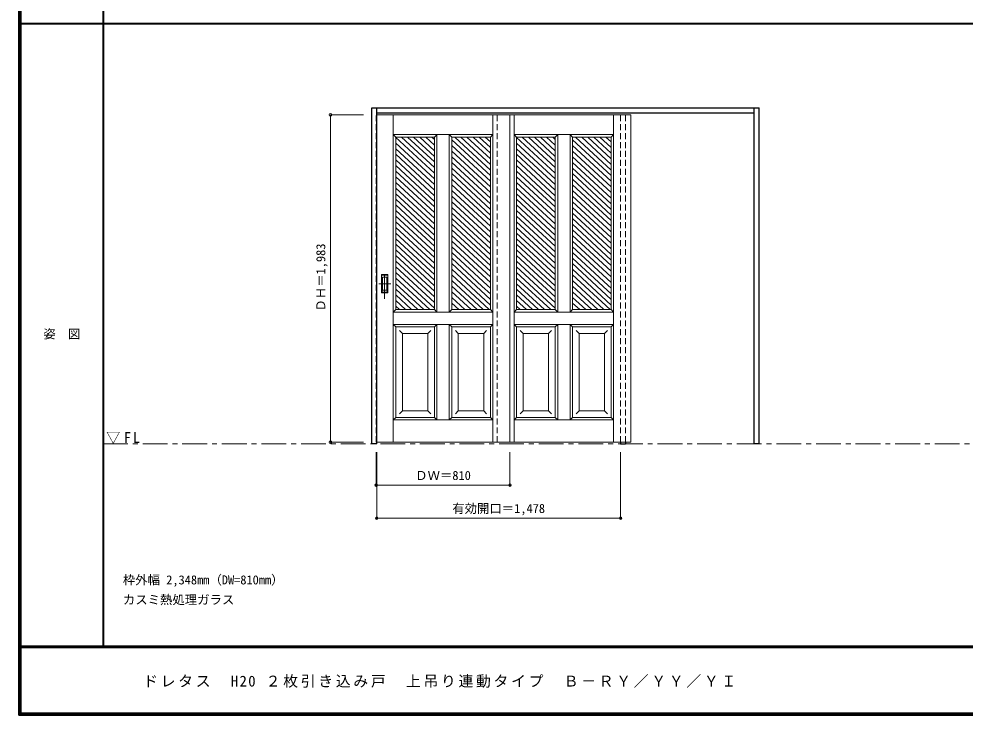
# Model space of a CAD drawing. Units: millimetres, scale not verified. Extents: x -6000 to 5700, y -4307 to 4260.
# Drawn here: x -6000 to -267, y -4205 to 12 of the extents above; entities that cross this region are included whole.
import ezdxf
from ezdxf.enums import TextEntityAlignment as Align

# ---------------------------------------------------------------- set-up
doc = ezdxf.new("R2010")
doc.units = ezdxf.units.MM
doc.header["$LTSCALE"] = 30
doc.header["$PDMODE"] = 32
doc.header["$PDSIZE"] = 15
doc.linetypes.add('CHAIN1', pattern=[8, 5, -1, 1, -1])
doc.linetypes.add('DASHED1', pattern=[1.8, 1.2, -0.6])
for name, color, linetype, lineweight in [('0-1_通り芯', 7, 'CHAIN1', 18), ('0-2_扉', 7, 'Continuous', 18), ('0-4_枠', 3, 'Continuous', 25), ('0-6_引手', 7, 'Continuous', 18), ('0-B_寸法', 7, 'Continuous', 9), ('0-C_ハッチ', 4, 'Continuous', 9), ('F-1_枠', 6, 'Continuous', 40)]:
    doc.layers.add(name, color=color, linetype=linetype, lineweight=lineweight)
doc.layers.add('0-A_文字', color=7, linetype='Continuous')
doc.layers.add('F-A_文字', color=7, linetype='Continuous')
doc.styles.add('ＭＳ ゴシック', font='')
doc.styles.get('ＭＳ ゴシック').set_extended_font_data('MS Gothic')

msp = doc.modelspace()

# ---------------------------------------------------------------- linework, layer by layer
at = {"layer": '0-1_通り芯'}
msp.add_line((-5490, -2562.5), (100, -2562.5), dxfattribs=at)
at = {"layer": '0-2_扉', "color": 4, "linetype": 'DASHED1', "lineweight": 9}
for p, q in [((-3835, -569), (-3832, -569)), ((-3835, -2552), (-3835, -569)), ((-3103, -2552), (-3103, -569)), ((-3835, -2552), (-3832, -2552))]:
    msp.add_line(p, q, dxfattribs=at)
at = {"layer": '0-2_扉'}
for p, q in [((-3025, -569), (-3832, -569)), ((-3731.5, -2552), (-3731.5, -569)), ((-3128.5, -2552), (-3128.5, -569)), ((-2293, -569), (-3100, -569)), ((-3025, -569), (-3025, -2552)), ((-2999.5, -2552), (-2999.5, -569)), ((-2396.5, -2552), (-2396.5, -569)), ((-2293, -569), (-2293, -2552)), ((-3716.5, -1749), (-3716.5, -704)), ((-3482.5, -704), (-3716.5, -704)), ((-3482.5, -704), (-3467.79, -689.29)), ((-3482.5, -704), (-3482.5, -992)), ((-3128.5, -689), (-3470, -689)), ((-3467.5, -689), (-3467.5, -1764)), ((-3392.5, -689), (-3392.5, -1764)), ((-3377.5, -704), (-3392.5, -689)), ((-3143.5, -704), (-3377.5, -704)), ((-3377.5, -704), (-3377.5, -992)), ((-3128.5, -689), (-3143.5, -704)), ((-3143.5, -1617.76), (-3143.5, -704)), ((-2984.5, -1749), (-2984.5, -704)), ((-2750.5, -704), (-2984.5, -704)), ((-2750.5, -704), (-2735.79, -689.29)), ((-2750.5, -704), (-2750.5, -992)), ((-2396.5, -689), (-2738, -689)), ((-2735.5, -689), (-2735.5, -1764)), ((-2660.5, -689), (-2660.5, -1764)), ((-2645.5, -704), (-2660.5, -689)), ((-2411.5, -704), (-2645.5, -704)), ((-2645.5, -704), (-2645.5, -992)), ((-2396.5, -689), (-2411.5, -704)), ((-2411.5, -1617.76), (-2411.5, -704)), ((-3143.69, -887), (-3143.5, -887)), ((-2411.69, -887), (-2411.5, -887)), ((-3482.5, -992), (-3482.5, -1749)), ((-3377.5, -992), (-3377.5, -1749)), ((-2750.5, -992), (-2750.5, -1749)), ((-2645.5, -992), (-2645.5, -1749)), ((-3143.5, -1749), (-3143.5, -1606.95)), ((-2411.5, -1749), (-2411.5, -1606.95)), ((-3716.5, -1749), (-3731.5, -1764)), ((-3731.5, -1764), (-3467.5, -1764)), ((-3716.5, -1749), (-3482.5, -1749)), ((-3482.5, -1749), (-3671.5, -1749)), ((-3467.5, -1764), (-3482.5, -1749)), ((-3377.5, -1749), (-3392.5, -1764)), ((-3377.5, -1749), (-3188.5, -1749)), ((-2984.5, -1749), (-2999.5, -1764)), ((-2999.5, -1764), (-2735.5, -1764)), ((-2984.5, -1749), (-2750.5, -1749)), ((-2750.5, -1749), (-2939.5, -1749)), ((-2735.5, -1764), (-2750.5, -1749)), ((-2645.5, -1749), (-2660.5, -1764)), ((-2645.5, -1749), (-2456.5, -1749)), ((-3467.5, -1839), (-3731.5, -1839)), ((-3716.5, -1854), (-3731.5, -1839)), ((-3716.5, -2402), (-3716.5, -1854)), ((-3482.5, -1854), (-3716.5, -1854)), ((-3676.5, -1894), (-3694.18, -1876.32)), ((-3522.5, -1894), (-3504.82, -1876.32)), ((-3467.5, -1839), (-3482.5, -1854)), ((-3482.5, -1854), (-3482.5, -2402)), ((-3128.5, -1839), (-3467.5, -1839)), ((-3467.5, -1839), (-3467.5, -2417)), ((-3377.5, -1854), (-3392.5, -1839)), ((-3392.5, -1839), (-3392.5, -2417)), ((-3143.5, -1854), (-3377.5, -1854)), ((-3377.5, -1854), (-3377.5, -2402)), ((-3337.54, -1894), (-3355.21, -1876.32)), ((-3183.54, -1894), (-3165.86, -1876.32)), ((-3128.5, -1839), (-3143.5, -1854)), ((-3143.5, -2402), (-3143.5, -1854)), ((-2735.5, -1839), (-2999.5, -1839)), ((-2984.5, -1854), (-2999.5, -1839)), ((-2984.5, -2402), (-2984.5, -1854)), ((-2750.5, -1854), (-2984.5, -1854)), ((-2944.5, -1894), (-2962.18, -1876.32)), ((-2790.5, -1894), (-2772.82, -1876.32)), ((-2735.5, -1839), (-2750.5, -1854)), ((-2750.5, -1854), (-2750.5, -2402)), ((-2396.5, -1839), (-2735.5, -1839)), ((-2735.5, -1839), (-2735.5, -2417)), ((-2645.5, -1854), (-2660.5, -1839)), ((-2660.5, -1839), (-2660.5, -2417)), ((-2411.5, -1854), (-2645.5, -1854)), ((-2645.5, -1854), (-2645.5, -2402)), ((-2605.54, -1894), (-2623.21, -1876.32)), ((-2451.54, -1894), (-2433.86, -1876.32)), ((-2396.5, -1839), (-2411.5, -1854)), ((-2411.5, -2402), (-2411.5, -1854)), ((-3676.5, -1894), (-3522.5, -1894)), ((-3522.5, -2360.57), (-3522.5, -1894)), ((-3337.54, -1894), (-3183.5, -1894)), ((-3337.5, -1894), (-3337.5, -2362)), ((-2944.5, -1894), (-2790.5, -1894)), ((-2790.5, -2360.57), (-2790.5, -1894)), ((-2605.54, -1894), (-2451.5, -1894)), ((-2605.5, -1894), (-2605.5, -2362)), ((-3716.5, -2402), (-3731.5, -2417)), ((-3482.5, -2402), (-3716.5, -2402)), ((-3676.5, -2362), (-3694.18, -2379.68)), ((-3522.5, -2362), (-3522.5, -2360.57)), ((-3522.5, -2362), (-3504.82, -2379.68)), ((-3482.5, -2402), (-3467.5, -2417)), ((-3377.5, -2402), (-3392.5, -2417)), ((-3143.5, -2402), (-3377.5, -2402)), ((-3337.5, -2362), (-3355.18, -2379.68)), ((-3183.5, -2362), (-3183.5, -2360.57)), ((-3183.5, -2362), (-3165.82, -2379.68)), ((-3143.5, -2402), (-3128.5, -2417)), ((-2984.5, -2402), (-2999.5, -2417)), ((-2750.5, -2402), (-2984.5, -2402)), ((-2944.5, -2362), (-2962.18, -2379.68)), ((-2790.5, -2362), (-2790.5, -2360.57)), ((-2790.5, -2362), (-2772.82, -2379.68)), ((-2750.5, -2402), (-2735.5, -2417)), ((-2645.5, -2402), (-2660.5, -2417)), ((-2411.5, -2402), (-2645.5, -2402)), ((-2605.5, -2362), (-2623.18, -2379.68)), ((-2451.5, -2362), (-2451.5, -2360.57)), ((-2451.5, -2362), (-2433.82, -2379.68)), ((-2411.5, -2402), (-2396.5, -2417)), ((-3467.5, -2417), (-3731.5, -2417)), ((-3128.5, -2417), (-3467.5, -2417)), ((-2735.5, -2417), (-2999.5, -2417)), ((-2396.5, -2417), (-2735.5, -2417)), ((-3025, -2552), (-3832, -2552)), ((-2293, -2552), (-3100, -2552))]:
    msp.add_line(p, q, dxfattribs=at)
for points in [[(-3470, -689), (-3731.5, -689), (-3716.5, -704)], [(-2738, -689), (-2999.5, -689), (-2984.5, -704)], [(-3467.5, -1764), (-3128.5, -1764), (-3143.5, -1749), (-3342.5, -1749)], [(-2735.5, -1764), (-2396.5, -1764), (-2411.5, -1749), (-2610.5, -1749)], [(-3676.5, -1894), (-3676.5, -2362), (-3522.5, -2362)], [(-3337.5, -2362), (-3183.5, -2362), (-3183.5, -1894)], [(-2944.5, -1894), (-2944.5, -2362), (-2790.5, -2362)], [(-2605.5, -2362), (-2451.5, -2362), (-2451.5, -1894)]]:
    msp.add_lwpolyline(points, dxfattribs=at)
at = {"layer": '0-4_枠'}
for p, q in [((-3862, -527.5), (-1514, -527.5)), ((-3832, -2562.5), (-3832, -527.5)), ((-3832, -557.5), (-1544, -557.5)), ((-1544, -2562.5), (-1544, -527.5)), ((-1514, -2562.5), (-1514, -527.5)), ((-2354, -2552), (-2354, -2562.5)), ((-2354, -2562.5), (-2324, -2562.5)), ((-2324, -2552), (-2324, -2562.5)), ((-1514, -2562.5), (-1544, -2562.5))]:
    msp.add_line(p, q, dxfattribs=at)
at = {"layer": '0-4_枠', "color": 4, "linetype": 'DASHED1', "lineweight": 9}
for p, q in [((-2354, -2552), (-2354, -557.5)), ((-2324, -2552), (-2324, -557.5))]:
    msp.add_line(p, q, dxfattribs=at)
at = {"layer": '0-4_枠'}
msp.add_lwpolyline([(-3832, -2562.5), (-3862, -2562.5), (-3862, -527.5)], dxfattribs=at)
at = {"layer": '0-6_引手', "linetype": 'DASHED1'}
for p, q in [((-3800, -1541.1), (-3768, -1541.1)), ((-3800, -1643.1), (-3800, -1541.1))]:
    msp.add_line(p, q, dxfattribs=at)
at = {"layer": '0-6_引手', "linetype": 'CHAIN1'}
for p, q in [((-3784, -1684.33), (-3784, -1513.48)), ((-3745.93, -1592.1), (-3818.44, -1592.1))]:
    msp.add_line(p, q, dxfattribs=at)
at = {"layer": '0-6_引手'}
for p, q in [((-3765, -1647.1), (-3765, -1537.1)), ((-3796.5, -1631.1), (-3796.5, -1553.1)), ((-3796.5, -1553.1), (-3771.5, -1553.1)), ((-3771.5, -1631.1), (-3771.5, -1553.1)), ((-3803, -1647.1), (-3765, -1647.1)), ((-3796.5, -1631.1), (-3771.5, -1631.1))]:
    msp.add_line(p, q, dxfattribs=at)
msp.add_lwpolyline([(-3803, -1647.1), (-3803, -1537.1), (-3765, -1537.1)], dxfattribs=at)
at = {"layer": '0-6_引手', "linetype": 'DASHED1'}
msp.add_lwpolyline([(-3800, -1643.1), (-3768, -1643.1), (-3768, -1541.1)], dxfattribs=at)
at = {"layer": '0-B_寸法', "color": 4}
for p, q in [((-4112, -569), (-4112, -2552)), ((-4112, -569), (-3912, -569)), ((-4112, -2552), (-3912, -2552)), ((-3835, -2812.5), (-3835, -2612.5)), ((-3832, -3012.5), (-3832, -2612.5)), ((-3025, -2812.5), (-3025, -2612.5)), ((-2354, -3012.5), (-2354, -2612.5)), ((-3025, -2812.5), (-3835, -2812.5)), ((-3832, -3012.5), (-2354, -3012.5))]:
    msp.add_line(p, q, dxfattribs=at)
at = {"layer": '0-B_寸法'}
for p in [(-4112, -569), (-4112, -2552), (-3835, -2812.5), (-3025, -2812.5), (-3832, -3012.5), (-2354, -3012.5)]:
    msp.add_point(p, dxfattribs=at)
at = {"layer": '0-C_ハッチ'}
for p, q in [((-3718.6, -704), (-3482.5, -922.61)), ((-3716.5, -740.01), (-3482.5, -956.68)), ((-3681.8, -704), (-3482.5, -888.54)), ((-3645, -704), (-3482.5, -854.46)), ((-3608.21, -704), (-3482.5, -820.39)), ((-3571.41, -704), (-3482.5, -786.32)), ((-3534.61, -704), (-3482.5, -752.25)), ((-3497.82, -704), (-3482.5, -718.18)), ((-3377.5, -720.78), (-3143.5, -937.45)), ((-3358.83, -704), (-3143.5, -903.38)), ((-3322.03, -704), (-3143.5, -869.31)), ((-3285.24, -704), (-3143.5, -835.24)), ((-3248.44, -704), (-3143.5, -801.17)), ((-3211.64, -704), (-3143.5, -767.1)), ((-3174.85, -704), (-3143.5, -733.03)), ((-2986.6, -704), (-2750.5, -922.61)), ((-2984.5, -740.01), (-2750.5, -956.68)), ((-2949.8, -704), (-2750.5, -888.54)), ((-2913, -704), (-2750.5, -854.46)), ((-2876.21, -704), (-2750.5, -820.39)), ((-2839.41, -704), (-2750.5, -786.32)), ((-2802.61, -704), (-2750.5, -752.25)), ((-2765.82, -704), (-2750.5, -718.18)), ((-2645.5, -720.78), (-2411.5, -937.45)), ((-2626.83, -704), (-2411.5, -903.38)), ((-2590.03, -704), (-2411.5, -869.31)), ((-2553.24, -704), (-2411.5, -835.24)), ((-2516.44, -704), (-2411.5, -801.17)), ((-2479.64, -704), (-2411.5, -767.1)), ((-2442.85, -704), (-2411.5, -733.03)), ((-3716.5, -774.08), (-3482.5, -990.75)), ((-3377.5, -754.86), (-3143.5, -971.52)), ((-3377.5, -788.93), (-3143.5, -1005.59)), ((-2984.5, -774.08), (-2750.5, -990.75)), ((-2645.5, -754.86), (-2411.5, -971.52)), ((-2645.5, -788.93), (-2411.5, -1005.59)), ((-3716.5, -808.15), (-3482.5, -1024.82)), ((-3716.5, -842.22), (-3482.5, -1058.89)), ((-3377.5, -823), (-3143.5, -1039.66)), ((-3377.5, -857.07), (-3143.5, -1073.74)), ((-2984.5, -808.15), (-2750.5, -1024.82)), ((-2984.5, -842.22), (-2750.5, -1058.89)), ((-2645.5, -823), (-2411.5, -1039.66)), ((-2645.5, -857.07), (-2411.5, -1073.74)), ((-3716.5, -876.3), (-3482.5, -1092.96)), ((-3716.5, -910.37), (-3482.5, -1127.03)), ((-3377.5, -891.14), (-3143.5, -1107.81)), ((-2984.5, -876.3), (-2750.5, -1092.96)), ((-2984.5, -910.37), (-2750.5, -1127.03)), ((-2645.5, -891.14), (-2411.5, -1107.81)), ((-3716.5, -944.44), (-3482.5, -1161.1)), ((-3377.5, -925.21), (-3143.5, -1141.88)), ((-3377.5, -959.28), (-3143.5, -1175.95)), ((-2984.5, -944.44), (-2750.5, -1161.1)), ((-2645.5, -925.21), (-2411.5, -1141.88)), ((-2645.5, -959.28), (-2411.5, -1175.95)), ((-3716.5, -978.51), (-3482.5, -1195.18)), ((-3716.5, -1012.58), (-3482.5, -1229.25)), ((-3377.5, -993.35), (-3143.5, -1210.02)), ((-3377.5, -1027.42), (-3143.5, -1244.09)), ((-2984.5, -978.51), (-2750.5, -1195.18)), ((-2984.5, -1012.58), (-2750.5, -1229.25)), ((-2645.5, -993.35), (-2411.5, -1210.02)), ((-2645.5, -1027.42), (-2411.5, -1244.09)), ((-3716.5, -1046.65), (-3482.5, -1263.32)), ((-3716.5, -1080.72), (-3482.5, -1297.39)), ((-3377.5, -1061.5), (-3143.5, -1278.16)), ((-2984.5, -1046.65), (-2750.5, -1263.32)), ((-2984.5, -1080.72), (-2750.5, -1297.39)), ((-2645.5, -1061.5), (-2411.5, -1278.16)), ((-3716.5, -1114.79), (-3482.5, -1331.46)), ((-3377.5, -1095.57), (-3143.5, -1312.23)), ((-3377.5, -1129.64), (-3143.5, -1346.3)), ((-2984.5, -1114.79), (-2750.5, -1331.46)), ((-2645.5, -1095.57), (-2411.5, -1312.23)), ((-2645.5, -1129.64), (-2411.5, -1346.3)), ((-3716.5, -1148.86), (-3482.5, -1365.53)), ((-3716.5, -1182.93), (-3482.5, -1399.6)), ((-3377.5, -1163.71), (-3143.5, -1380.38)), ((-3377.5, -1197.78), (-3143.5, -1414.45)), ((-2984.5, -1148.86), (-2750.5, -1365.53)), ((-2984.5, -1182.93), (-2750.5, -1399.6)), ((-2645.5, -1163.71), (-2411.5, -1380.38)), ((-2645.5, -1197.78), (-2411.5, -1414.45)), ((-3716.5, -1217.01), (-3482.5, -1433.67)), ((-3716.5, -1251.08), (-3482.5, -1467.74)), ((-3377.5, -1231.85), (-3143.5, -1448.52)), ((-2984.5, -1217.01), (-2750.5, -1433.67)), ((-2984.5, -1251.08), (-2750.5, -1467.74)), ((-2645.5, -1231.85), (-2411.5, -1448.52)), ((-3716.5, -1285.15), (-3482.5, -1501.81)), ((-3377.5, -1265.92), (-3143.5, -1482.59)), ((-3377.5, -1299.99), (-3143.5, -1516.66)), ((-2984.5, -1285.15), (-2750.5, -1501.81)), ((-2645.5, -1265.92), (-2411.5, -1482.59)), ((-2645.5, -1299.99), (-2411.5, -1516.66)), ((-3716.5, -1319.22), (-3482.5, -1535.89)), ((-3716.5, -1353.29), (-3482.5, -1569.96)), ((-3377.5, -1334.06), (-3143.5, -1550.73)), ((-3377.5, -1368.14), (-3143.5, -1584.8)), ((-2984.5, -1319.22), (-2750.5, -1535.89)), ((-2984.5, -1353.29), (-2750.5, -1569.96)), ((-2645.5, -1334.06), (-2411.5, -1550.73)), ((-2645.5, -1368.14), (-2411.5, -1584.8)), ((-3716.5, -1387.36), (-3482.5, -1604.03)), ((-3716.5, -1421.43), (-3482.5, -1638.1)), ((-3377.5, -1402.21), (-3161.77, -1601.96)), ((-2984.5, -1387.36), (-2750.5, -1604.03)), ((-2984.5, -1421.43), (-2750.5, -1638.1)), ((-2645.5, -1402.21), (-2429.77, -1601.96)), ((-3716.5, -1455.5), (-3482.5, -1672.17)), ((-3716.5, -1489.57), (-3482.5, -1706.24)), ((-3377.5, -1436.28), (-3192.19, -1607.87)), ((-3377.5, -1470.35), (-3143.5, -1687.02)), ((-2984.5, -1455.5), (-2750.5, -1672.17)), ((-2984.5, -1489.57), (-2750.5, -1706.24)), ((-2645.5, -1436.28), (-2460.19, -1607.87)), ((-2645.5, -1470.35), (-2411.5, -1687.02)), ((-3716.5, -1523.65), (-3482.5, -1740.31)), ((-3377.5, -1504.42), (-3143.5, -1721.09)), ((-3377.5, -1538.49), (-3150.15, -1749)), ((-2984.5, -1523.65), (-2750.5, -1740.31)), ((-2645.5, -1504.42), (-2411.5, -1721.09)), ((-2645.5, -1538.49), (-2418.15, -1749)), ((-3716.5, -1557.72), (-3509.91, -1749)), ((-3716.5, -1591.79), (-3546.71, -1749)), ((-3377.5, -1572.56), (-3186.95, -1749)), ((-3161.77, -1601.96), (-3143.5, -1618.87)), ((-2984.5, -1557.72), (-2777.91, -1749)), ((-2984.5, -1591.79), (-2814.71, -1749)), ((-2645.5, -1572.56), (-2454.95, -1749)), ((-2429.77, -1601.96), (-2411.5, -1618.87)), ((-3716.5, -1625.86), (-3583.51, -1749)), ((-3716.5, -1659.93), (-3620.3, -1749)), ((-3377.5, -1606.63), (-3223.74, -1749)), ((-3377.5, -1640.7), (-3260.54, -1749)), ((-3192.19, -1607.87), (-3143.5, -1652.94)), ((-2984.5, -1625.86), (-2851.51, -1749)), ((-2984.5, -1659.93), (-2888.3, -1749)), ((-2645.5, -1606.63), (-2491.74, -1749)), ((-2645.5, -1640.7), (-2528.54, -1749)), ((-2460.19, -1607.87), (-2411.5, -1652.94)), ((-3716.5, -1694), (-3657.1, -1749)), ((-3377.5, -1674.77), (-3297.34, -1749)), ((-3377.5, -1708.85), (-3334.13, -1749)), ((-2984.5, -1694), (-2925.1, -1749)), ((-2645.5, -1674.77), (-2565.34, -1749)), ((-2645.5, -1708.85), (-2602.13, -1749)), ((-3716.5, -1728.07), (-3693.9, -1749)), ((-2984.5, -1728.07), (-2961.9, -1749))]:
    msp.add_line(p, q, dxfattribs=at)
at = {"layer": 'F-1_枠'}
for p, q in [((-6000, 4175), (-6000, -4205)), ((-5995, 4175), (-5995, -4205)), ((-5990, 4175), (-5990, -4205)), ((-5490, 4175), (-5490, -3790)), ((-6000, -15.5), (5700, -15.5)), ((5700, -3790), (-6000, -3790)), ((5700, -3795), (-6000, -3795)), ((5700, -4195), (-6000, -4195)), ((5700, -4200), (-6000, -4200)), ((5700, -4205), (-6000, -4205))]:
    msp.add_line(p, q, dxfattribs=at)

# ---------------------------------------------------------------- texts
at = {"layer": '0-A_文字', "style": 'ＭＳ ゴシック'}
for s, p in [('枠外幅 2,348mm（DW=810mm）', (-5370, -3430)), ('カスミ熱処理ガラス', (-5370, -3550))]:
    msp.add_text(s, height=54.99, dxfattribs=at).set_placement(p, align=Align.BOTTOM_LEFT)
at = {"layer": '0-A_文字', "insert": (-5471.25, -2562.5), "char_height": 65.98, "attachment_point": 7, "style": 'ＭＳ ゴシック'}
msp.add_mtext('\\T1.26;\\W0.95;▽FL', dxfattribs=at)
at = {"layer": '0-B_寸法', "style": 'ＭＳ ゴシック'}
msp.add_text('ＤＨ＝1,983', height=54.99, rotation=90, dxfattribs=at).set_placement((-4127, -1760.75), align=Align.BOTTOM_LEFT)
for s, p in [('ＤＷ＝810', (-3598.75, -2797.5)), ('有効開口＝1,478', (-3374.25, -2997.5))]:
    msp.add_text(s, height=54.99, dxfattribs=at).set_placement(p, align=Align.BOTTOM_LEFT)
at = {"layer": 'F-A_文字', "style": 'ＭＳ ゴシック'}
msp.add_text('姿\u3000図', height=54.99, dxfattribs=at).set_placement((-5852.5, -1940.25), align=Align.BOTTOM_LEFT)
at = {"layer": 'F-A_文字', "insert": (-5247.55, -4040), "char_height": 65.98, "attachment_point": 7, "style": 'ＭＳ ゴシック'}
msp.add_mtext('\\T1.18;ドレタス\u3000H20\\~２枚引き込み戸\u3000上吊り連動タイプ\u3000Ｂ－ＲＹ／ＹＹ／ＹＩ', dxfattribs=at)

doc.saveas('drawing.dxf')
